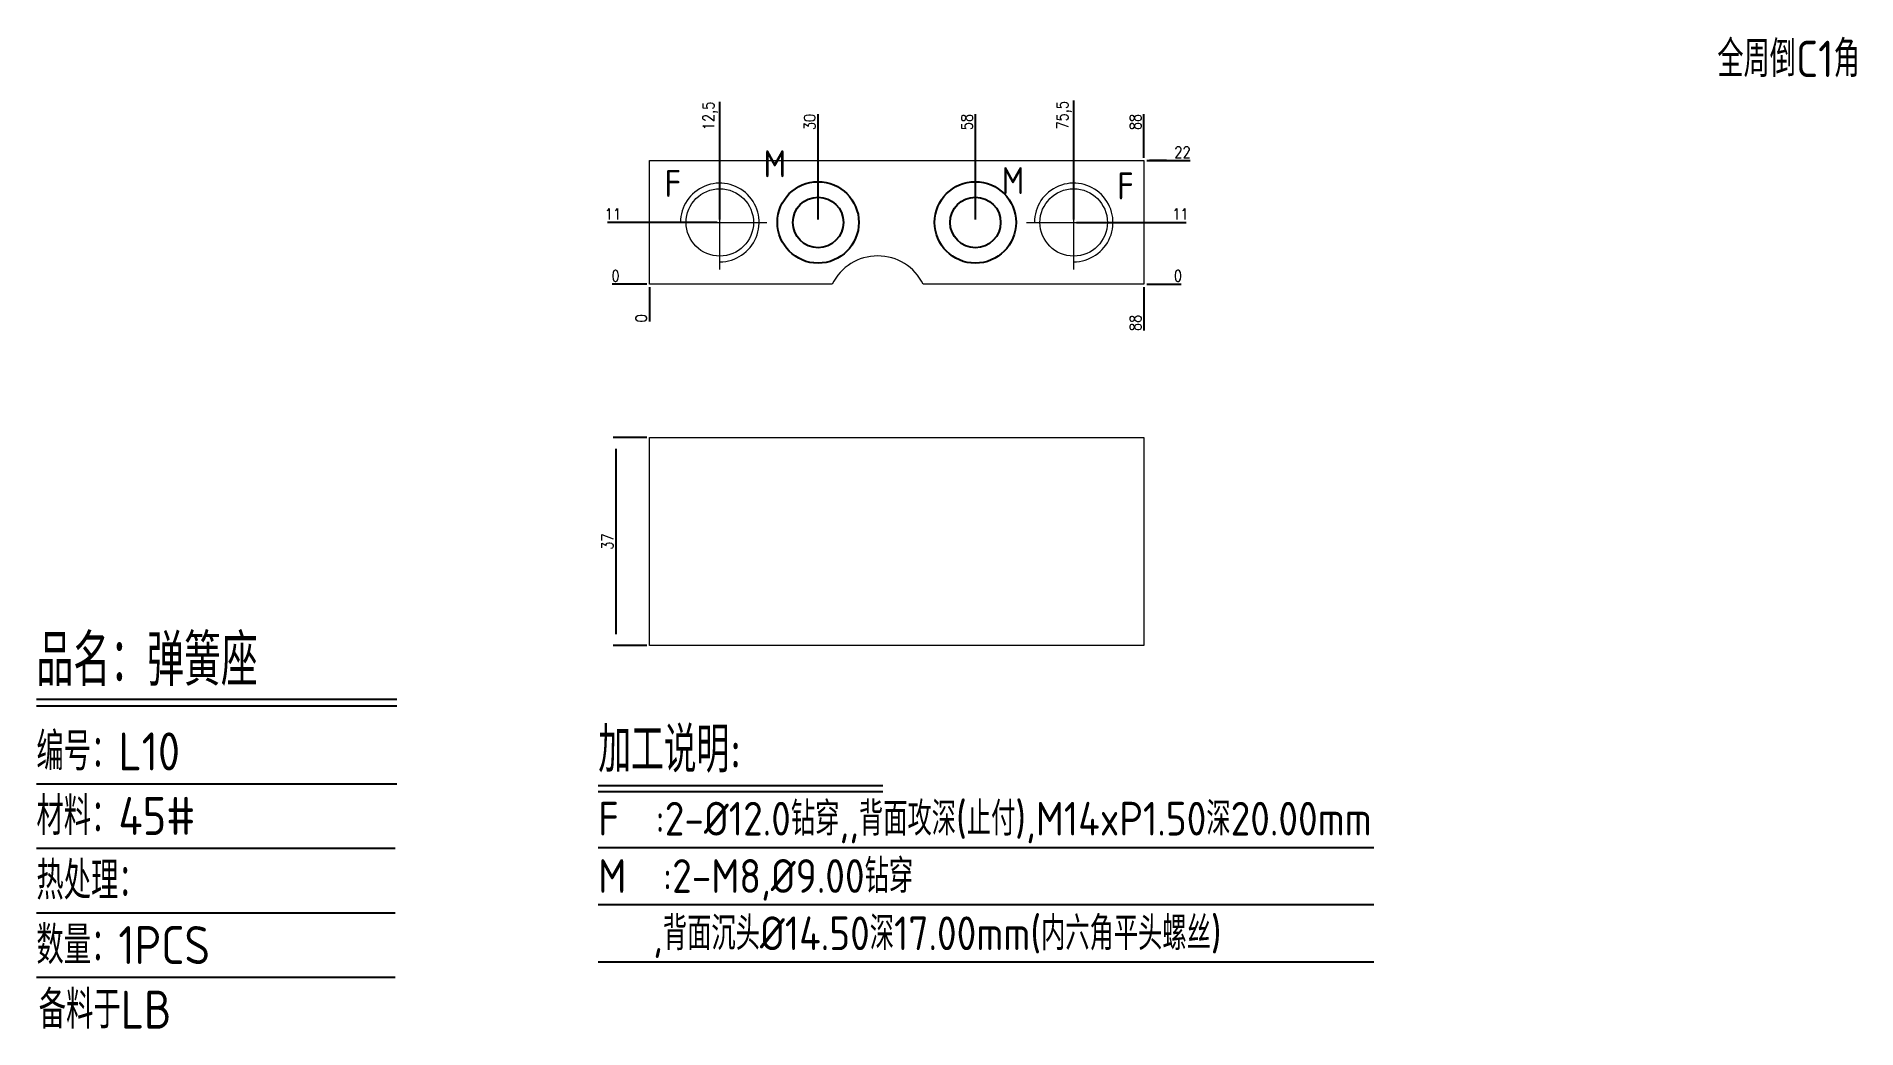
# Model space of a CAD drawing. Header units: millimetres. Extents: x 106764 to 107088, y -13636 to -13460.
import ezdxf
from ezdxf.enums import TextEntityAlignment as Align

# ---------------------------------------------------------------- set-up
doc = ezdxf.new("R2010")
doc.units = ezdxf.units.MM
for name, pattern in [('ACAD_ISO03W100', [0]), ('CENTER', [0]), ('DASHED', [0])]:
    doc.linetypes.add(name, pattern=pattern)
for name, color, linetype in [('B2', 255, 'Continuous'), ('B2_O', 40, 'Continuous'), ('DIM', 4, 'Continuous'), ('TEXT', 4, 'Continuous')]:
    doc.layers.add(name, color=color, linetype=linetype)
doc.styles.add('gbenor', font='gbenor.shx', dxfattribs={"bigfont": 'gbcbig.shx'})
doc.styles.get("Standard").update_dxf_attribs({"font": 'txt.shx', "width": 0.85, "bigfont": 'ctxt.shx'})
doc.dimstyles.new('T-2-WX', dxfattribs={"dimtxt": 2, "dimasz": 2, "dimexe": 0.5, "dimexo": 0.5, "dimgap": 0.5, "dimtad": 1, "dimtxsty": 'Standard', "dimblk": 'OPEN30', "dimcen": 0, "dimazin": 3, "dimtfac": 1, "dimtmove": 0, "dimatfit": 3, "dimldrblk": 'OPEN30', "dimlwd": -1, "dimlwe": -1})

# ---------------------------------------------------------------- blocks, each defined once
blk = doc.blocks.new('*D7579')
at = {"layer": 'Defpoints', "color": 0}
for p in [(106873.58, -13503.98), (106961.58, -13503.98), (106966.58, -13503.98)]:
    blk.add_point(p, dxfattribs=at)
at = {"layer": 'DIM', "color": 0}
blk.add_line((106962.08, -13503.98), (106968.21, -13503.98), dxfattribs=at)
at = {"layer": 'DIM', "color": 0, "insert": (106967.64, -13502.48), "char_height": 2, "attachment_point": 5}
blk.add_mtext('0', dxfattribs=at)
blk = doc.blocks.new('_Open30')
blk = doc.blocks.new('*D7580')
at = {"layer": 'Defpoints', "color": 0}
for p in [(106949.08, -13492.98), (106966.58, -13492.98), (106873.58, -13503.98)]:
    blk.add_point(p, dxfattribs=at)
at = {"layer": 'DIM', "color": 0}
for p, q in [((106949.58, -13492.98), (106958.58, -13492.98)), ((106958.58, -13492.98), (106962.58, -13492.98)), ((106962.58, -13492.98), (106969.1, -13492.98))]:
    blk.add_line(p, q, dxfattribs=at)
at = {"layer": 'DIM', "color": 0, "insert": (106968.09, -13491.48), "char_height": 2, "attachment_point": 5}
blk.add_mtext('11', dxfattribs=at)
blk = doc.blocks.new('*D7581')
at = {"layer": 'Defpoints', "color": 0}
for p in [(106961.58, -13481.98), (106966.58, -13481.98), (106873.58, -13503.98)]:
    blk.add_point(p, dxfattribs=at)
at = {"layer": 'DIM', "color": 0}
for p, q in [((106962.08, -13481.98), (106965.58, -13481.98)), ((106965.58, -13481.98), (106962.58, -13481.98)), ((106962.58, -13481.98), (106969.83, -13481.98))]:
    blk.add_line(p, q, dxfattribs=at)
at = {"layer": 'DIM', "color": 0, "insert": (106968.45, -13480.48), "char_height": 2, "attachment_point": 5}
blk.add_mtext('22', dxfattribs=at)
blk = doc.blocks.new('*D7582')
at = {"layer": 'Defpoints', "color": 0}
for p in [(106868.58, -13503.98), (106873.58, -13503.98), (106873.58, -13503.98)]:
    blk.add_point(p, dxfattribs=at)
at = {"layer": 'DIM', "color": 0}
blk.add_line((106873.08, -13503.98), (106866.94, -13503.98), dxfattribs=at)
at = {"layer": 'DIM', "color": 0, "insert": (106867.51, -13502.48), "char_height": 2, "attachment_point": 5}
blk.add_mtext('0', dxfattribs=at)
blk = doc.blocks.new('*D7583')
at = {"layer": 'Defpoints', "color": 0}
for p in [(106868.58, -13492.98), (106886.08, -13492.98), (106873.58, -13503.98)]:
    blk.add_point(p, dxfattribs=at)
at = {"layer": 'DIM', "color": 0}
for p, q in [((106872.58, -13492.98), (106866.05, -13492.98)), ((106876.58, -13492.98), (106872.58, -13492.98)), ((106885.58, -13492.98), (106876.58, -13492.98))]:
    blk.add_line(p, q, dxfattribs=at)
at = {"layer": 'DIM', "color": 0, "insert": (106867.06, -13491.48), "char_height": 2, "attachment_point": 5}
blk.add_mtext('11', dxfattribs=at)
blk = doc.blocks.new('*D7584')
at = {"layer": 'Defpoints', "color": 0}
for p in [(106873.58, -13503.98), (106961.58, -13503.98), (106961.58, -13508.98)]:
    blk.add_point(p, dxfattribs=at)
at = {"layer": 'DIM', "color": 0}
blk.add_line((106961.58, -13504.48), (106961.58, -13512.23), dxfattribs=at)
at = {"layer": 'DIM', "color": 0, "insert": (106960.08, -13510.86), "char_height": 2, "attachment_point": 5, "rotation": 90}
blk.add_mtext('88', dxfattribs=at)
blk = doc.blocks.new('*D7585')
at = {"layer": 'Defpoints', "color": 0}
for p in [(106873.58, -13503.98), (106873.58, -13503.98), (106873.58, -13508.98)]:
    blk.add_point(p, dxfattribs=at)
at = {"layer": 'DIM', "color": 0}
blk.add_line((106873.58, -13504.48), (106873.58, -13510.61), dxfattribs=at)
at = {"layer": 'DIM', "color": 0, "insert": (106872.08, -13510.05), "char_height": 2, "attachment_point": 5, "rotation": 90}
blk.add_mtext('0', dxfattribs=at)
blk = doc.blocks.new('*D7586')
at = {"layer": 'Defpoints', "color": 0}
for p in [(106961.58, -13476.98), (106961.58, -13481.98), (106873.58, -13503.98)]:
    blk.add_point(p, dxfattribs=at)
at = {"layer": 'DIM', "color": 0}
blk.add_line((106961.58, -13481.48), (106961.58, -13473.73), dxfattribs=at)
at = {"layer": 'DIM', "color": 0, "insert": (106960.08, -13475.1), "char_height": 2, "attachment_point": 5, "rotation": 90}
blk.add_mtext('88', dxfattribs=at)
blk = doc.blocks.new('*D7587')
at = {"layer": 'Defpoints', "color": 0}
for p in [(106949.08, -13476.98), (106949.08, -13492.98), (106873.58, -13503.98)]:
    blk.add_point(p, dxfattribs=at)
at = {"layer": 'DIM', "color": 0}
blk.add_line((106949.08, -13492.48), (106949.08, -13471.3), dxfattribs=at)
at = {"layer": 'DIM', "color": 0, "insert": (106947.38, -13473.89), "char_height": 2, "attachment_point": 5, "rotation": 90}
blk.add_mtext('75,5', dxfattribs=at)
blk = doc.blocks.new('*D7588')
at = {"layer": 'Defpoints', "color": 0}
for p in [(106931.58, -13476.98), (106931.58, -13492.98), (106873.58, -13503.98)]:
    blk.add_point(p, dxfattribs=at)
at = {"layer": 'DIM', "color": 0}
blk.add_line((106931.58, -13492.48), (106931.58, -13473.73), dxfattribs=at)
at = {"layer": 'DIM', "color": 0, "insert": (106930.08, -13475.1), "char_height": 2, "attachment_point": 5, "rotation": 90}
blk.add_mtext('58', dxfattribs=at)
blk = doc.blocks.new('*D7589')
at = {"layer": 'Defpoints', "color": 0}
for p in [(106903.58, -13476.98), (106903.58, -13492.98), (106873.58, -13503.98)]:
    blk.add_point(p, dxfattribs=at)
at = {"layer": 'DIM', "color": 0}
blk.add_line((106903.58, -13492.48), (106903.58, -13473.73), dxfattribs=at)
at = {"layer": 'DIM', "color": 0, "insert": (106902.08, -13475.1), "char_height": 2, "attachment_point": 5, "rotation": 90}
blk.add_mtext('30', dxfattribs=at)
blk = doc.blocks.new('*D7590')
at = {"layer": 'Defpoints', "color": 0}
for p in [(106886.08, -13476.98), (106886.08, -13492.98), (106873.58, -13503.98)]:
    blk.add_point(p, dxfattribs=at)
at = {"layer": 'DIM', "color": 0}
blk.add_line((106886.08, -13492.48), (106886.08, -13471.54), dxfattribs=at)
at = {"layer": 'DIM', "color": 0, "insert": (106884.38, -13474.01), "char_height": 2, "attachment_point": 5, "rotation": 90}
blk.add_mtext('12,5', dxfattribs=at)
blk = doc.blocks.new('*D7591')
at = {"layer": 'Defpoints', "color": 0}
for p in [(106873.58, -13531.28), (106867.58, -13568.28), (106873.58, -13568.28)]:
    blk.add_point(p, dxfattribs=at)
at = {"layer": 'DIM', "color": 0}
for p, q in [((106873.08, -13531.28), (106867.08, -13531.28)), ((106867.58, -13533.28), (106867.58, -13566.28)), ((106873.08, -13568.28), (106867.08, -13568.28))]:
    blk.add_line(p, q, dxfattribs=at)
at = {"layer": 'DIM', "color": 0, "insert": (106866.08, -13549.78), "char_height": 2, "attachment_point": 5, "rotation": 90}
blk.add_mtext('37', dxfattribs=at)

msp = doc.modelspace()

# ---------------------------------------------------------------- linework, layer by layer
at = {"layer": 'B2', "linetype": 'Continuous', "lineweight": 15}
msp.add_lwpolyline([(106961.575, -13503.981), (106922.272, -13503.981, 0.6244689), (106906.098, -13503.981), (106873.575, -13503.981), (106873.575, -13481.981), (106961.575, -13481.981)], format="xyb", close=True, dxfattribs=at)
msp.add_lwpolyline([(106873.575, -13531.283), (106961.575, -13531.283), (106961.575, -13568.283), (106873.575, -13568.283)], close=True, dxfattribs=at)
at = {"layer": 'B2_O', "color": 4, "linetype": 'DASHED', "lineweight": 15}
for points in [[(106886.075, -13499.981, 2.4142136), (106879.075, -13492.981)], [(106949.075, -13499.981, 2.4142136), (106942.075, -13492.981)]]:
    msp.add_lwpolyline(points, format="xyb", dxfattribs=at)
at = {"layer": 'B2_O', "color": 4, "linetype": 'CENTER', "lineweight": 15}
for points in [[(106886.075, -13501.381), (106886.075, -13484.581)], [(106949.075, -13501.381), (106949.075, -13484.581)], [(106877.675, -13492.981), (106894.475, -13492.981)], [(106940.675, -13492.981), (106957.475, -13492.981)]]:
    msp.add_lwpolyline(points, dxfattribs=at)
at = {"layer": 'B2_O', "color": 4, "linetype": 'DASHED', "lineweight": 15}
for centre in [(106886.075, -13492.981), (106949.075, -13492.981)]:
    msp.add_circle(centre, 6, dxfattribs=at)
at = {"layer": 'B2_O', "linetype": 'ACAD_ISO03W100', "ltscale": 3}
for centre in [(106903.575, -13492.981), (106931.575, -13492.981)]:
    msp.add_circle(centre, 7.25, dxfattribs=at)
at = {"layer": 'B2_O'}
for centre in [(106903.575, -13492.981), (106931.575, -13492.981)]:
    msp.add_circle(centre, 4.5, dxfattribs=at)
at = {"layer": 'DIM', "color": 4, "linetype": 'Continuous', "lineweight": 25}
for p, q in [((106764.404, -13577.841), (106828.574, -13577.841)), ((106764.404, -13579.024), (106828.574, -13579.024)), ((106764.404, -13592.877), (106828.574, -13592.877)), ((106764.404, -13604.366), (106828.295, -13604.366)), ((106764.404, -13615.854), (106828.295, -13615.854)), ((106764.404, -13627.343), (106828.295, -13627.343))]:
    msp.add_line(p, q, dxfattribs=at)
at = {"layer": 'TEXT', "color": 3}
for p, q in [((106864.435, -13593.195), (106915.124, -13593.195)), ((106864.435, -13594.245), (106915.124, -13594.245)), ((106864.435, -13604.205), (107002.492, -13604.205)), ((106864.435, -13614.405), (107002.492, -13614.405)), ((106864.435, -13624.605), (107002.492, -13624.605))]:
    msp.add_line(p, q, dxfattribs=at)

# ---------------------------------------------------------------- texts
at = {"layer": 'DIM', "color": 3, "linetype": 'Continuous', "lineweight": 25, "style": 'gbenor'}
for s, height, p in [('品名：弹簧座', 9.1232, (106764.404, -13575.476)), ('编号：L10', 6.758, (106764.404, -13590.512)), ('材料：45#', 6.758, (106764.404, -13602.001)), ('热处理：', 6.758, (106764.404, -13613.489)), ('数量：1PCS', 6.758, (106764.404, -13624.978)), ('备料于LB', 6.758, (106764.815, -13636.466))]:
    msp.add_text(s, height=height, dxfattribs=at).set_placement(p)
at = {"layer": 'TEXT', "color": 4, "lineweight": 18, "style": 'gbenor'}
msp.add_text('全周倒C1角', height=6.4765, dxfattribs=at).set_placement((107063.67, -13467.103))
at = {"layer": 'TEXT', "color": 4, "style": 'gbenor'}
for s, p in [('M', (106895.875, -13482.531)), ('F', (106877.715, -13486.047)), ('M', (106938.275, -13485.531)), ('F', (106958.306, -13486.49))]:
    msp.add_text(s, height=4.8, dxfattribs=at).set_placement(p, align=Align.MIDDLE_CENTER)
for s, height, p in [('加工说明: ', 8.1, (106864.435, -13590.885)), ('F  :2-%%c12.0钻穿,,背面攻深(止付),M14xP1.50深20.00mm', 6, (106864.435, -13602.105)), ('M  :2-M8,%%c9.00钻穿', 6, (106864.435, -13612.305)), ('   ,背面沉头%%C14.50深17.00mm(内六角平头螺丝)', 6, (106864.435, -13622.505))]:
    msp.add_text(s, height=height, dxfattribs=at).set_placement(p)

# ---------------------------------------------------------------- dimensions: what is measured, and where the dimension line sits
at = {"layer": 'DIM', "color": 4}
for feature_location, offset, dtype, origin, picture, middle in [((106949.075, -13492.981), (0, 16), 1, (106873.575, -13503.981), '*D7587', (106947.385, -13473.891)), ((106886.075, -13492.981), (0, 16), 1, (106873.575, -13503.981), '*D7590', (106884.385, -13474.012)), ((106961.575, -13481.981), (0, 5), 1, (106873.575, -13503.981), '*D7586', (106960.075, -13475.105)), ((106931.575, -13492.981), (0, 16), 1, (106873.575, -13503.981), '*D7588', (106930.075, -13475.105)), ((106903.575, -13492.981), (0, 16), 1, (106873.575, -13503.981), '*D7589', (106902.075, -13475.105)), ((106961.575, -13481.981), (5, 0), 0, (106873.575, -13503.981), '*D7581', (106968.451, -13480.481)), ((106886.075, -13492.981), (-17.5, 0), 0, (106873.575, -13503.981), '*D7583', (106867.063, -13491.481)), ((106949.075, -13492.981), (17.5, 0), 0, (106873.575, -13503.981), '*D7580', (106968.087, -13491.481)), ((106873.575085811, -13503.981161998), (-5, 0), 0, (106873.575085811, -13503.981161998), '*D7582', (106867.508419144, -13502.481161998)), ((106961.575085811, -13503.981161998), (5, 0), 0, (106873.575085811, -13503.981161998), '*D7579', (106967.641752477, -13502.481161998)), ((106873.575085811, -13503.981161998), (0, -5), 1, (106873.575085811, -13503.981161998), '*D7585', (106872.075085811, -13510.047828664)), ((106961.575, -13503.981), (0, -5), 1, (106873.575, -13503.981), '*D7584', (106960.075, -13510.857))]:
    dim = msp.add_ordinate_dim(feature_location=feature_location, offset=offset, dtype=dtype, origin=origin, dimstyle='T-2-WX', dxfattribs=at)
    dim.commit()
    dim.dimension.update_dxf_attribs({"geometry": picture, "text_midpoint": middle})
dim = msp.add_linear_dim(base=(106867.575, -13568.283), p1=(106873.575, -13531.283), p2=(106873.575, -13568.283), angle=90, dimstyle='T-2-WX', dxfattribs=at)
dim.commit()
dim.dimension.update_dxf_attribs({"geometry": '*D7591', "text_midpoint": (106866.075, -13549.783)})

doc.saveas('drawing.dxf')
